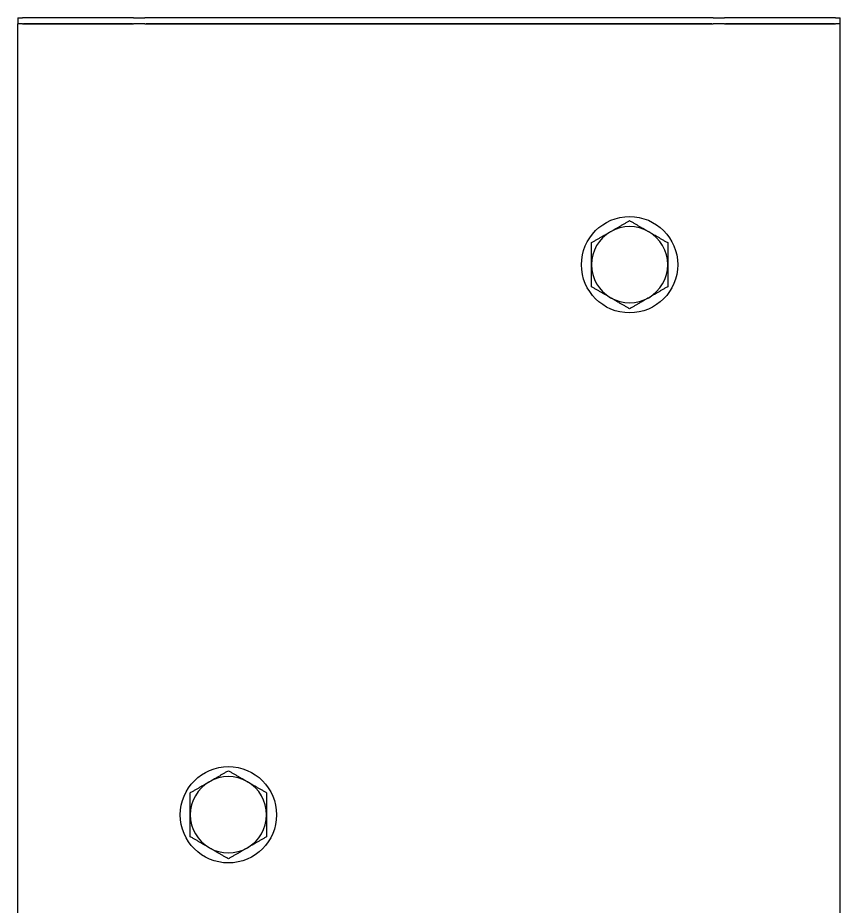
# Model space of a CAD drawing. Extents: x -3873 to 164127, y 7129 to 96529.
# Drawn here: x 43541.3 to 43746.3, y 51289 to 51510.3 of the extents above; entities that cross this region are included whole.
import ezdxf

# ---------------------------------------------------------------- set-up
doc = ezdxf.new("R2010")
doc.units = 0
doc.layers.add('LAYOUT', color=90, linetype='CONTINUOUS')
doc.layers.add('LAYOUT-KROMEKA', color=1, linetype='CONTINUOUS')

# ---------------------------------------------------------------- blocks, each defined once
blk = doc.blocks.new('A$Ccf7c2aec')
at = {"layer": 'LAYOUT-KROMEKA'}
for p, q in [((1544.13, 205), (2079.13, 205)), ((2079.13, 203.83), (2079.13, 205)), ((2080.63, 205), (2079.13, 205)), ((2079.13, 203.83), (2079.13, 176.17)), ((2080.63, 205), (2080.63, 203.83)), ((2080.63, 176.17), (2080.63, 203.83)), ((2079.13, 176.44), (2079.13, 203.56)), ((2079.13, 173.34), (2079.13, 176.17)), ((2080.63, 176.17), (2080.63, 173.34)), ((2079.13, 173.34), (2079.13, 31.66)), ((2079.13, 32.03), (2079.13, 172.97)), ((2080.63, 31.66), (2080.63, 173.34)), ((2079.13, 28.83), (2079.13, 31.66)), ((2080.63, 31.66), (2080.63, 28.83)), ((2079.13, 28.83), (2079.13, 1.17)), ((2080.63, 1.17), (2080.63, 28.83)), ((2079.13, 1.44), (2079.13, 28.56)), ((1544.13, 0), (2079.13, 0)), ((2079.13, 0), (2079.13, 1.17)), ((2079.13, 0), (2080.63, 0)), ((2080.63, 1.17), (2080.63, 0))]:
    blk.add_line(p, q, dxfattribs=at)
for centre in [(1882.13, 152.5), (2019.13, 52.5)]:
    blk.add_circle(centre, 12, dxfattribs=at)
for centre, start, end in [((1882.13, 152.5), 90, 150), ((1882.13, 152.5), 30, 90), ((1882.13, 152.5), 150, 210), ((1882.13, 152.5), 330, 30), ((1882.13, 152.5), 210, 270), ((1882.13, 152.5), 270, 330), ((2019.13, 52.5), 90, 150), ((2019.13, 52.5), 30, 90), ((2019.13, 52.5), 150, 210), ((2019.13, 52.5), 330, 30), ((2019.13, 52.5), 210, 270), ((2019.13, 52.5), 270, 330)]:
    blk.add_arc(centre, 9.5, start, end, dxfattribs=at)
for points in [[(1873.91, 157.25), (1875.18, 159.45), (1876.65, 162)], [(1876.65, 162), (1879.59, 162), (1882.13, 162)], [(1882.13, 162), (1884.68, 162), (1887.62, 162)], [(1887.62, 162), (1889.09, 159.45), (1890.36, 157.25)], [(1871.16, 152.5), (1872.63, 155.05), (1873.91, 157.25)], [(1890.36, 157.25), (1891.63, 155.05), (1893.1, 152.5)], [(1873.91, 147.75), (1872.63, 149.95), (1871.16, 152.5)], [(1893.1, 152.5), (1891.63, 149.95), (1890.36, 147.75)], [(1876.65, 143), (1875.18, 145.55), (1873.91, 147.75)], [(1890.36, 147.75), (1889.09, 145.55), (1887.62, 143)], [(1882.13, 143), (1879.59, 143), (1876.65, 143)], [(1887.62, 143), (1884.68, 143), (1882.13, 143)], [(2010.91, 57.25), (2012.18, 59.45), (2013.65, 62)], [(2013.65, 62), (2016.59, 62), (2019.13, 62)], [(2019.13, 62), (2021.68, 62), (2024.62, 62)], [(2024.62, 62), (2026.09, 59.45), (2027.36, 57.25)], [(2008.16, 52.5), (2009.63, 55.05), (2010.91, 57.25)], [(2027.36, 57.25), (2028.63, 55.05), (2030.1, 52.5)], [(2010.91, 47.75), (2009.63, 49.95), (2008.16, 52.5)], [(2030.1, 52.5), (2028.63, 49.95), (2027.36, 47.75)], [(2013.65, 43), (2012.18, 45.55), (2010.91, 47.75)], [(2027.36, 47.75), (2026.09, 45.55), (2024.62, 43)], [(2019.13, 43), (2016.59, 43), (2013.65, 43)], [(2024.62, 43), (2021.68, 43), (2019.13, 43)]]:
    blk.add_rational_spline(points, [1, 1.0379548493, 1], degree=2, dxfattribs=at)

msp = doc.modelspace()

# ---------------------------------------------------------------- block references
at = {"layer": 'LAYOUT', "color": 4, "linetype": 'Continuous', "ltscale": 20, "rotation": 89.99999999999999}
msp.add_blockref('A$Ccf7c2aec', (43746.26, 49429.67), dxfattribs=at)

doc.saveas('drawing.dxf')
